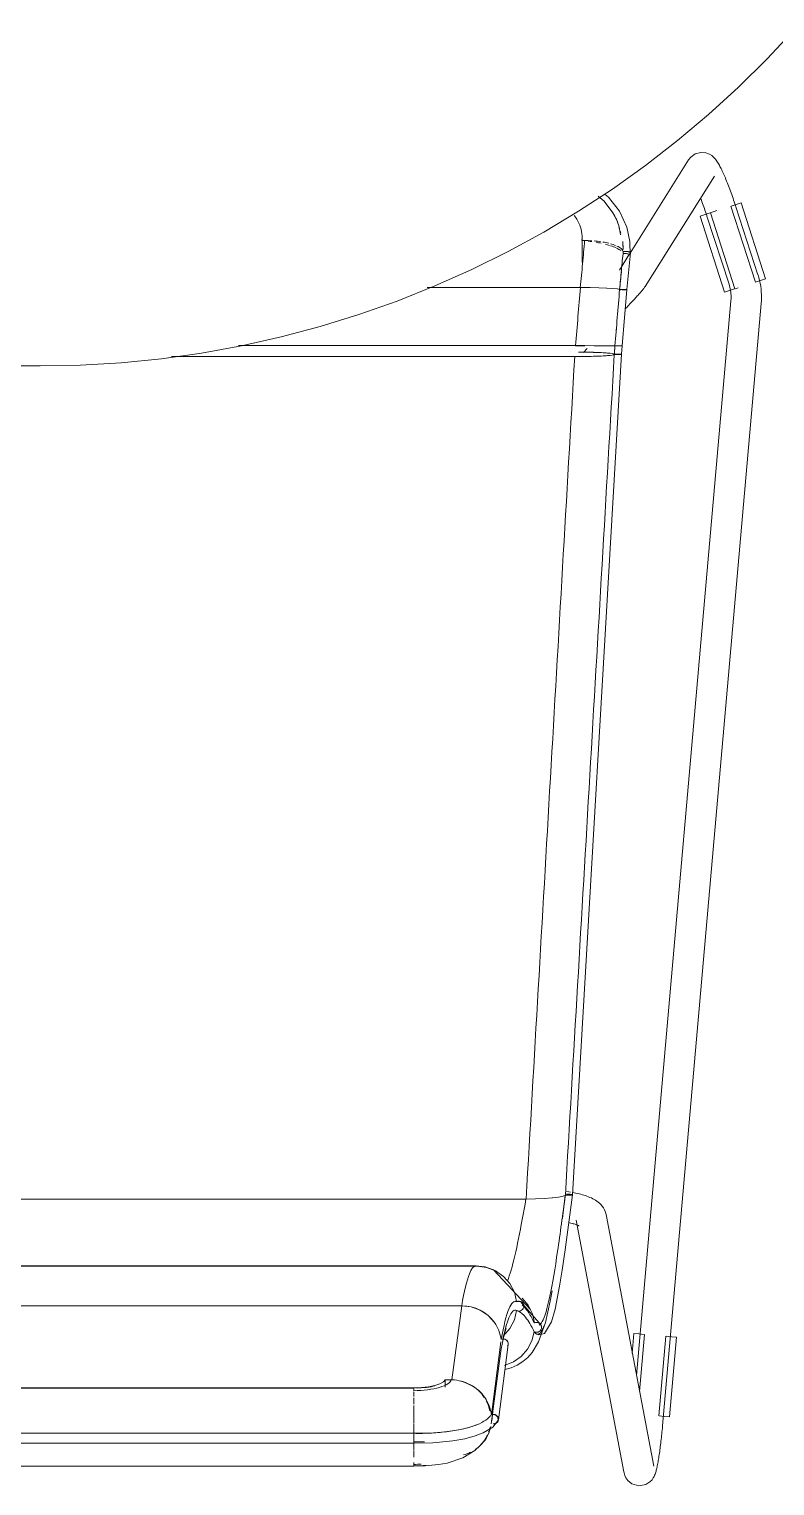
# Model space of a CAD drawing. Header units: millimetres. Extents: x 155927 to 326028, y -36033 to 97293.
# Drawn here: x 159944 to 160239, y 19305 to 19880 of the extents above; entities that cross this region are included whole.
import ezdxf

# ---------------------------------------------------------------- set-up
doc = ezdxf.new("R2010")
doc.units = ezdxf.units.MM
doc.header["$MEASUREMENT"] = 0
doc.layers.add('I-FURN', color=8, linetype='CONTINUOUS', lineweight=9)

msp = doc.modelspace()

# ---------------------------------------------------------------- linework, layer by layer
at = {"layer": 'I-FURN'}
for p, q in [((160235.76, 19868.13), (160246.67, 19879.83)), ((160224.38, 19856.88), (160235.76, 19868.13)), ((160212.57, 19846.09), (160224.38, 19856.88)), ((160200.33, 19835.79), (160212.57, 19846.09)), ((160187.69, 19825.98), (160200.33, 19835.79)), ((160205.6, 19829.31), (160207.34, 19830.53)), ((160207.34, 19830.53), (160209.56, 19831.12)), ((160209.56, 19831.12), (160211.54, 19830.95)), ((160211.54, 19830.95), (160212.92, 19830.43)), ((160174.67, 19816.68), (160187.69, 19825.98)), ((160204.71, 19828.19), (160181.68, 19791.42)), ((160205.6, 19829.31), (160204.71, 19828.19)), ((160212.92, 19830.43), (160213.83, 19829.86)), ((160213.83, 19829.86), (160214.46, 19829.34)), ((160214.46, 19829.34), (160214.92, 19828.88)), ((160214.92, 19828.88), (160215.29, 19828.45)), ((160215.29, 19828.45), (160215.6, 19828.05)), ((160215.6, 19828.05), (160215.88, 19827.66)), ((160215.88, 19827.66), (160216.14, 19827.27)), ((160216.14, 19827.27), (160216.38, 19826.88)), ((160216.38, 19826.88), (160216.62, 19826.48)), ((160216.62, 19826.48), (160216.85, 19826.07)), ((160216.85, 19826.07), (160217.08, 19825.64)), ((160217.08, 19825.64), (160217.3, 19825.2)), ((160217.3, 19825.2), (160217.53, 19824.75)), ((160187.57, 19778.23), (160214.88, 19821.82)), ((160217.53, 19824.75), (160217.76, 19824.27)), ((160217.76, 19824.27), (160218, 19823.78)), ((160218, 19823.78), (160218.23, 19823.27)), ((160218.23, 19823.27), (160218.47, 19822.74)), ((160218.47, 19822.74), (160218.71, 19822.2)), ((160218.71, 19822.2), (160218.95, 19821.64)), ((160218.95, 19821.64), (160219.2, 19821.06)), ((160219.2, 19821.06), (160219.45, 19820.46)), ((160219.45, 19820.46), (160219.69, 19819.85)), ((160219.69, 19819.85), (160219.94, 19819.23)), ((160219.94, 19819.23), (160220.2, 19818.59)), ((160161.29, 19807.91), (160174.67, 19816.68)), ((160168.96, 19813.85), (160171.35, 19811.85)), ((160171.83, 19814.52), (160173.08, 19813.52)), ((160173.08, 19813.52), (160177.42, 19807.99)), ((160220.2, 19818.59), (160220.45, 19817.93)), ((160220.45, 19817.93), (160220.7, 19817.27)), ((160220.7, 19817.27), (160220.96, 19816.59)), ((160220.96, 19816.59), (160221.21, 19815.9)), ((160221.21, 19815.9), (160221.47, 19815.2)), ((160221.47, 19815.2), (160221.72, 19814.49)), ((160221.72, 19814.49), (160221.98, 19813.78)), ((160221.98, 19813.78), (160222.23, 19813.06)), ((160147.57, 19799.69), (160161.29, 19807.91)), ((160171.35, 19811.85), (160174.85, 19807.28)), ((160177.42, 19807.99), (160180.32, 19801.67)), ((160209.51, 19812.93), (160209.75, 19812.31)), ((160209.75, 19812.31), (160209.98, 19811.67)), ((160209.98, 19811.67), (160210.22, 19811.03)), ((160210.22, 19811.03), (160210.45, 19810.37)), ((160210.45, 19810.37), (160210.69, 19809.7)), ((160210.69, 19809.7), (160210.92, 19809.03)), ((160210.92, 19809.03), (160211.16, 19808.35)), ((160211.16, 19808.35), (160211.39, 19807.67)), ((160211.39, 19807.67), (160211.62, 19806.98)), ((160215.86, 19808.14), (160213.38, 19807.34)), ((160221.35, 19809.91), (160231.04, 19779.91)), ((160221.47, 19809.95), (160223.44, 19810.59)), ((160222.23, 19813.06), (160222.48, 19812.33)), ((160222.48, 19812.33), (160222.73, 19811.6)), ((160222.73, 19811.6), (160222.98, 19810.86)), ((160222.98, 19810.86), (160223.22, 19810.12)), ((160223.22, 19810.12), (160223.37, 19809.66)), ((160232.08, 19782.85), (160223.37, 19809.66)), ((160223.44, 19810.59), (160225.39, 19811.22)), ((160225.39, 19811.22), (160235.08, 19781.21)), ((160174.85, 19807.28), (160176.76, 19803.59)), ((160209.24, 19806), (160211.19, 19806.63)), ((160209.24, 19806), (160218.93, 19776)), ((160211.19, 19806.63), (160213.16, 19807.27)), ((160211.62, 19806.98), (160211.85, 19806.28)), ((160211.85, 19806.28), (160211.96, 19805.96)), ((160211.96, 19805.96), (160220.67, 19779.14)), ((160222.97, 19777.3), (160213.28, 19807.31)), ((160133.53, 19792.02), (160147.57, 19799.69)), ((160162.63, 19796.35), (160163.67, 19796.35)), ((160162.68, 19787.84), (160162.68, 19797.59)), ((160180.32, 19801.67), (160181.54, 19796.02)), ((160181.54, 19796.02), (160181.62, 19790.56)), ((160119.19, 19784.91), (160133.53, 19792.02)), ((160181.44, 19791.05), (160177.4, 19784.6)), ((160180.32, 19776.96), (160181.75, 19791.46)), ((160104.58, 19778.39), (160119.19, 19784.91)), ((160220.67, 19779.14), (160220.86, 19778.51)), ((160233.13, 19780.58), (160231.16, 19779.95)), ((160232.1, 19782.8), (160232.08, 19782.85)), ((160232.42, 19781.71), (160232.1, 19782.8)), ((160232.71, 19780.6), (160232.42, 19781.71)), ((160232.95, 19779.49), (160232.71, 19780.6)), ((160233.15, 19778.36), (160232.95, 19779.49)), ((160235.08, 19781.21), (160233.13, 19780.58)), ((160089.73, 19772.46), (160104.58, 19778.39)), ((160161.97, 19777.8), (160101.49, 19777.8)), ((160101.49, 19777.8), (160161.97, 19777.8)), ((160165.74, 19777.77), (160161.97, 19777.8)), ((160162.09, 19777.8), (160165.74, 19777.77)), ((160165.83, 19777.77), (160169.27, 19777.7)), ((160169.27, 19777.7), (160165.83, 19777.77)), ((160172.37, 19777.58), (160169.27, 19777.7)), ((160169.34, 19777.69), (160172.41, 19777.58)), ((160174.85, 19777.43), (160172.37, 19777.58)), ((160172.41, 19777.58), (160174.85, 19777.43)), ((160176.58, 19777.25), (160174.85, 19777.43)), ((160174.87, 19777.43), (160176.58, 19777.25)), ((160177.47, 19777.06), (160176.58, 19777.25)), ((160176.59, 19777.25), (160177.47, 19777.06)), ((160177.94, 19777.07), (160177.47, 19777.06)), ((160177.47, 19777.06), (160177.94, 19777.07)), ((160177.96, 19776.86), (160177.48, 19776.87)), ((160177.49, 19776.87), (160177.96, 19776.86)), ((160178.44, 19777.07), (160177.94, 19777.07)), ((160177.94, 19777.07), (160178.44, 19777.07)), ((160178.93, 19777.06), (160178.44, 19777.07)), ((160178.44, 19777.07), (160178.93, 19777.06)), ((160178.94, 19776.87), (160178.45, 19776.86)), ((160178.46, 19776.86), (160178.95, 19776.87)), ((160178.5, 19754.76), (160180.32, 19776.96)), ((160179.39, 19777.05), (160178.93, 19777.06)), ((160178.93, 19777.06), (160179.38, 19777.05)), ((160179.4, 19776.88), (160178.94, 19776.87)), ((160178.95, 19776.87), (160179.4, 19776.88)), ((160179.38, 19777.05), (160179.77, 19777.04)), ((160179.77, 19777.04), (160179.39, 19777.05)), ((160179.4, 19776.88), (160179.78, 19776.89)), ((160179.78, 19776.89), (160179.4, 19776.88)), ((160180.07, 19777.02), (160179.77, 19777.04)), ((160179.77, 19777.04), (160180.06, 19777.02)), ((160179.78, 19776.89), (160180.07, 19776.92)), ((160180.07, 19776.92), (160179.78, 19776.89)), ((160180.26, 19776.99), (160180.07, 19777.02)), ((160180.07, 19776.92), (160180.26, 19776.94)), ((160180.26, 19776.94), (160180.07, 19776.92)), ((160180.25, 19776.99), (160180.32, 19776.97)), ((160180.32, 19776.97), (160180.26, 19776.99)), ((160180.26, 19776.94), (160180.32, 19776.96)), ((160180.32, 19776.96), (160180.26, 19776.94)), ((160183.46, 19773.35), (160183.11, 19772.96)), ((160183.81, 19773.73), (160183.46, 19773.35)), ((160184.13, 19774.09), (160183.81, 19773.73)), ((160184.45, 19774.44), (160184.13, 19774.09)), ((160184.75, 19774.78), (160184.45, 19774.44)), ((160185.04, 19775.1), (160184.75, 19774.78)), ((160185.31, 19775.41), (160185.04, 19775.1)), ((160185.57, 19775.71), (160185.31, 19775.41)), ((160185.81, 19775.99), (160185.57, 19775.71)), ((160186.04, 19776.25), (160185.81, 19775.99)), ((160186.26, 19776.51), (160186.04, 19776.25)), ((160186.46, 19776.75), (160186.26, 19776.51)), ((160186.65, 19776.98), (160186.46, 19776.75)), ((160186.83, 19777.2), (160186.65, 19776.98)), ((160187, 19777.42), (160186.83, 19777.2)), ((160187.17, 19777.65), (160187, 19777.42)), ((160187.36, 19777.91), (160187.17, 19777.65)), ((160187.57, 19778.23), (160187.36, 19777.91)), ((160220.88, 19776.63), (160218.93, 19776)), ((160220.86, 19778.51), (160221.03, 19777.87)), ((160222.85, 19777.26), (160220.88, 19776.63)), ((160221.03, 19777.87), (160221.17, 19777.22)), ((160221.17, 19777.22), (160221.28, 19776.57)), ((160221.28, 19776.57), (160221.37, 19775.91)), ((160221.37, 19775.91), (160221.43, 19775.25)), ((160221.46, 19773.27), (160221.42, 19772.61)), ((160221.43, 19775.25), (160221.47, 19774.59)), ((160221.48, 19773.93), (160221.46, 19773.27)), ((160221.47, 19774.59), (160221.48, 19773.93)), ((160224.23, 19777.71), (160223.07, 19777.33)), ((160233.3, 19777.23), (160233.15, 19778.36)), ((160233.4, 19776.09), (160233.3, 19777.23)), ((160233.46, 19774.95), (160233.4, 19776.09)), ((160233.44, 19772.67), (160233.48, 19773.81)), ((160233.48, 19773.81), (160233.46, 19774.95)), ((160074.64, 19767.12), (160089.73, 19772.46)), ((160180.29, 19769.92), (160179.85, 19769.45)), ((160180.73, 19770.39), (160180.29, 19769.92)), ((160181.15, 19770.84), (160180.73, 19770.39)), ((160181.56, 19771.29), (160181.15, 19770.84)), ((160181.97, 19771.72), (160181.56, 19771.29)), ((160182.36, 19772.15), (160181.97, 19771.72)), ((160182.74, 19772.56), (160182.36, 19772.15)), ((160183.11, 19772.96), (160182.74, 19772.56)), ((160221.41, 19772.58), (160184.12, 19348.08)), ((160194.42, 19328.21), (160233.37, 19771.53)), ((160221.42, 19772.61), (160221.41, 19772.58)), ((160233.37, 19771.53), (160233.44, 19772.67)), ((160043.9, 19758.28), (160059.36, 19762.39)), ((160059.36, 19762.39), (160074.64, 19767.12)), ((160028.28, 19754.79), (160043.9, 19758.28)), ((159996.7, 19749.69), (160012.54, 19751.92)), ((160000.67, 19750.51), (160159.77, 19750.51)), ((160159.77, 19750.51), (160000.67, 19750.51)), ((160012.54, 19751.92), (160028.28, 19754.79)), ((160027.04, 19754.83), (160160.03, 19754.83)), ((160160.03, 19754.83), (160027.04, 19754.83)), ((160158.93, 19419.5), (160178.22, 19751.41)), ((160159.77, 19750.51), (160163.55, 19750.54)), ((160160.03, 19754.83), (160163.82, 19754.83)), ((160163.82, 19754.83), (160160.03, 19754.83)), ((160163.82, 19754.7), (160160.04, 19754.7)), ((160160.04, 19754.7), (160163.82, 19754.7)), ((160163.56, 19752.27), (160161.31, 19752.29)), ((160163.26, 19752.15), (160164.73, 19753.68)), ((160163.55, 19750.54), (160167.12, 19750.62)), ((160167.11, 19752.19), (160163.56, 19752.27)), ((160163.82, 19754.83), (160167.38, 19754.82)), ((160167.39, 19754.82), (160163.82, 19754.83)), ((160170.23, 19752.07), (160167.11, 19752.19)), ((160167.12, 19750.62), (160170.25, 19750.74)), ((160170.5, 19754.72), (160167.38, 19754.71)), ((160167.38, 19754.71), (160170.51, 19754.72)), ((160167.39, 19754.82), (160170.52, 19754.81)), ((160170.52, 19754.81), (160167.39, 19754.82)), ((160172.73, 19751.91), (160170.23, 19752.07)), ((160170.25, 19750.74), (160172.75, 19750.9)), ((160173, 19754.73), (160170.5, 19754.72)), ((160170.51, 19754.72), (160173.01, 19754.73)), ((160170.52, 19754.81), (160173.02, 19754.8)), ((160173.02, 19754.8), (160170.52, 19754.81)), ((160174.48, 19751.71), (160172.73, 19751.91)), ((160172.75, 19750.9), (160174.5, 19751.1)), ((160174.75, 19754.74), (160173, 19754.73)), ((160173.01, 19754.73), (160174.76, 19754.74)), ((160174.77, 19754.79), (160173.02, 19754.8)), ((160173.03, 19754.8), (160174.77, 19754.79)), ((160175.38, 19751.5), (160174.48, 19751.71)), ((160174.5, 19751.1), (160175.39, 19751.31)), ((160174.77, 19754.79), (160175.66, 19754.77)), ((160175.66, 19754.77), (160174.77, 19754.79)), ((160175.85, 19751.51), (160175.38, 19751.5)), ((160175.39, 19751.31), (160175.86, 19751.3)), ((160176.12, 19754.76), (160175.65, 19754.76)), ((160175.65, 19754.76), (160176.12, 19754.76)), ((160175.66, 19754.77), (160176.13, 19754.77)), ((160176.13, 19754.77), (160175.66, 19754.77)), ((160176.34, 19751.52), (160175.85, 19751.51)), ((160175.86, 19751.3), (160176.35, 19751.29)), ((160176.62, 19754.76), (160176.12, 19754.76)), ((160176.12, 19754.76), (160176.62, 19754.76)), ((160176.13, 19754.77), (160176.62, 19754.77)), ((160176.63, 19754.77), (160176.13, 19754.77)), ((160176.83, 19751.51), (160176.34, 19751.52)), ((160176.35, 19751.29), (160176.84, 19751.3)), ((160176.62, 19754.77), (160177.11, 19754.77)), ((160177.11, 19754.76), (160176.62, 19754.76)), ((160176.62, 19754.76), (160177.11, 19754.76)), ((160177.12, 19754.77), (160176.63, 19754.77)), ((160177.29, 19751.5), (160176.83, 19751.51)), ((160176.84, 19751.3), (160177.29, 19751.31)), ((160177.11, 19754.77), (160177.56, 19754.77)), ((160177.56, 19754.76), (160177.11, 19754.76)), ((160177.11, 19754.76), (160177.56, 19754.76)), ((160177.57, 19754.77), (160177.12, 19754.77)), ((160177.67, 19751.48), (160177.29, 19751.5)), ((160177.29, 19751.31), (160177.68, 19751.33)), ((160177.56, 19754.77), (160177.95, 19754.77)), ((160177.94, 19754.76), (160177.56, 19754.76)), ((160177.56, 19754.76), (160177.95, 19754.76)), ((160177.95, 19754.77), (160177.57, 19754.77)), ((160177.96, 19751.46), (160177.67, 19751.48)), ((160177.68, 19751.33), (160177.97, 19751.35)), ((160177.95, 19754.77), (160178.24, 19754.77)), ((160178.24, 19754.77), (160177.95, 19754.77)), ((160178.15, 19751.43), (160177.96, 19751.46)), ((160177.97, 19751.35), (160178.16, 19751.38)), ((160178.22, 19751.41), (160178.15, 19751.43)), ((160178.16, 19751.38), (160178.22, 19751.41)), ((160178.49, 19754.76), (160178.23, 19751.41)), ((160178.49, 19754.76), (160178.42, 19754.76)), ((160178.43, 19754.77), (160178.49, 19754.76)), ((160178.5, 19754.76), (160178.43, 19754.77)), ((160178.43, 19754.76), (160178.5, 19754.76)), ((159940.18, 19746.91), (159948.82, 19746.82)), ((159948.82, 19746.82), (159964.81, 19747.14)), ((159964.81, 19747.14), (159980.78, 19748.09)), ((159980.78, 19748.09), (159996.7, 19749.69)), ((159757.12, 19417.78), (160140.52, 19417.78)), ((160140.52, 19417.78), (159757.12, 19417.78)), ((160140.52, 19417.78), (160144.28, 19417.84)), ((160144.29, 19417.84), (160140.59, 19417.78)), ((160144.28, 19417.84), (160147.82, 19417.99)), ((160147.82, 19417.99), (160144.35, 19417.84)), ((160147.82, 19417.99), (160150.92, 19418.23)), ((160150.92, 19418.23), (160147.87, 19417.99)), ((160150.92, 19418.23), (160153.42, 19418.54)), ((160153.42, 19418.54), (160150.96, 19418.23)), ((160153.42, 19418.54), (160155.16, 19418.91)), ((160155.16, 19418.91), (160153.43, 19418.54)), ((160156.07, 19419.31), (160155.16, 19418.91)), ((160155.16, 19418.91), (160156.07, 19419.31)), ((160156.07, 19419.31), (160156.54, 19419.29)), ((160156.54, 19419.29), (160156.07, 19419.31)), ((160156.54, 19419.29), (160157.03, 19419.29)), ((160157.04, 19419.28), (160156.54, 19419.29)), ((160157.07, 19419.71), (160156.57, 19419.71)), ((160156.58, 19419.71), (160157.08, 19419.71)), ((160157.41, 19420.63), (160156.68, 19420.73)), ((160157.03, 19419.29), (160157.53, 19419.29)), ((160157.53, 19419.29), (160157.04, 19419.28)), ((160157.56, 19419.7), (160157.07, 19419.71)), ((160157.08, 19419.71), (160157.57, 19419.7)), ((160158.93, 19419.49), (160157.38, 19407.64)), ((160158.12, 19420.52), (160157.41, 19420.63)), ((160157.53, 19419.29), (160157.98, 19419.32)), ((160157.98, 19419.32), (160157.53, 19419.29)), ((160158.01, 19419.68), (160157.56, 19419.7)), ((160157.57, 19419.7), (160158.02, 19419.68)), ((160157.98, 19419.32), (160158.37, 19419.35)), ((160158.37, 19419.35), (160157.98, 19419.32)), ((160158.39, 19419.64), (160158.01, 19419.68)), ((160158.02, 19419.68), (160158.4, 19419.64)), ((160158.37, 19419.35), (160158.67, 19419.39)), ((160158.67, 19419.39), (160158.37, 19419.35)), ((160158.68, 19419.6), (160158.39, 19419.64)), ((160158.4, 19419.64), (160158.69, 19419.6)), ((160158.67, 19419.39), (160158.86, 19419.44)), ((160158.86, 19419.44), (160158.67, 19419.39)), ((160158.87, 19419.55), (160158.68, 19419.6)), ((160158.69, 19419.6), (160158.87, 19419.55)), ((160159.52, 19420.28), (160158.83, 19420.4)), ((160158.93, 19419.5), (160158.86, 19419.44)), ((160158.86, 19419.44), (160158.93, 19419.49)), ((160158.93, 19419.5), (160158.87, 19419.55)), ((160158.87, 19419.55), (160158.93, 19419.5)), ((160160.2, 19420.14), (160159.52, 19420.28)), ((160160.87, 19420), (160160.2, 19420.14)), ((160161.53, 19419.85), (160160.87, 19420)), ((160162.17, 19419.69), (160161.53, 19419.85)), ((160162.8, 19419.51), (160162.17, 19419.69)), ((160163.42, 19419.33), (160162.8, 19419.51)), ((160164.02, 19419.14), (160163.42, 19419.33)), ((160164.61, 19418.93), (160164.02, 19419.14)), ((160165.19, 19418.71), (160164.61, 19418.93)), ((160165.76, 19418.48), (160165.19, 19418.71)), ((160166.33, 19418.22), (160165.76, 19418.48)), ((160166.88, 19417.95), (160166.33, 19418.22)), ((160167.41, 19417.66), (160166.88, 19417.95)), ((160167.95, 19417.34), (160167.41, 19417.66)), ((160168.49, 19416.98), (160167.95, 19417.34)), ((160169.02, 19416.58), (160168.49, 19416.98)), ((160169.55, 19416.12), (160169.02, 19416.58)), ((160170.07, 19415.61), (160169.55, 19416.12)), ((160170.58, 19415.01), (160170.07, 19415.61)), ((160171.07, 19414.32), (160170.58, 19415.01)), ((160171.5, 19413.53), (160171.07, 19414.32)), ((160171.87, 19412.64), (160171.5, 19413.53)), ((160172.12, 19411.65), (160171.87, 19412.64)), ((160190.94, 19312.36), (160172.12, 19411.65)), ((160157.38, 19407.64), (160156.02, 19397.71)), ((160157.78, 19408.39), (160157.29, 19408.49)), ((160158.25, 19408.29), (160157.78, 19408.39)), ((160158.7, 19408.19), (160158.25, 19408.29)), ((160159.12, 19408.08), (160158.7, 19408.19)), ((160159.52, 19407.97), (160159.12, 19408.08)), ((160159.88, 19407.86), (160159.52, 19407.97)), ((160160.22, 19407.76), (160159.88, 19407.86)), ((160160.52, 19407.65), (160160.22, 19407.76)), ((160160.33, 19409.42), (160179.15, 19310.12)), ((160160.79, 19407.55), (160160.52, 19407.65)), ((160161.02, 19407.45), (160160.79, 19407.55)), ((160161.22, 19407.37), (160161.02, 19407.45)), ((160161.37, 19407.29), (160161.22, 19407.37)), ((160161.46, 19407.24), (160161.37, 19407.29)), ((160161.53, 19407.2), (160161.46, 19407.24)), ((160161.55, 19407.19), (160161.53, 19407.2)), ((160156.02, 19397.71), (160154.84, 19389.69)), ((159776.42, 19391.28), (160121.21, 19391.28)), ((160121.21, 19391.28), (159776.42, 19391.28)), ((160120.67, 19391.43), (159815.87, 19391.43)), ((160124.42, 19390.99), (160120.67, 19391.43)), ((160125, 19390.8), (160121.21, 19391.28)), ((160121.21, 19391.27), (160125, 19390.8)), ((160128.88, 19389.26), (160124.42, 19390.99)), ((160125, 19390.8), (160128.57, 19389.43)), ((160128.57, 19389.44), (160125, 19390.8)), ((160127.78, 19389.86), (160125.86, 19390.56)), ((160142.38, 19374.16), (160127.78, 19389.86)), ((160131.71, 19387.27), (160128.57, 19389.44)), ((160128.57, 19389.43), (160131.7, 19387.26)), ((160154.84, 19389.69), (160153.8, 19383.38)), ((160131.7, 19387.26), (160134.21, 19384.39)), ((160134.21, 19384.4), (160131.71, 19387.27)), ((160135.97, 19381), (160134.21, 19384.4)), ((160134.21, 19384.39), (160135.96, 19381)), ((160153.8, 19383.38), (160152, 19374.36)), ((160138.67, 19377.25), (160135.79, 19377.3)), ((160136.86, 19377.29), (160135.97, 19381)), ((160136.86, 19377.28), (160137.33, 19377.45)), ((160137.33, 19377.45), (160136.86, 19377.29)), ((160137.83, 19377.49), (160137.33, 19377.45)), ((160137.33, 19377.45), (160137.82, 19377.48)), ((160137.82, 19377.48), (160138.32, 19377.4)), ((160138.32, 19377.4), (160137.83, 19377.49)), ((160138.32, 19377.4), (160138.77, 19377.2)), ((160138.77, 19377.2), (160138.32, 19377.4)), ((160146.5, 19367.97), (160138.37, 19377.39)), ((160138.77, 19377.2), (160139.15, 19376.89)), ((160139.15, 19376.89), (160138.77, 19377.2)), ((160139.04, 19378.67), (160141.44, 19375.83)), ((160141.45, 19375.83), (160139.04, 19378.67)), ((160139.15, 19376.89), (160139.44, 19376.48)), ((160139.45, 19376.48), (160139.15, 19376.89)), ((160139.44, 19376.48), (160139.63, 19376.02)), ((160139.64, 19376.02), (160139.45, 19376.48)), ((160148.2, 19368.99), (160150.09, 19377.52)), ((160150.09, 19377.52), (160150.83, 19381.58)), ((159782.46, 19375.68), (160115.17, 19375.68)), ((160115.17, 19375.68), (159782.46, 19375.68)), ((160115.17, 19375.68), (160111.31, 19346.4)), ((160118.94, 19375.2), (160115.17, 19375.68)), ((160122.49, 19373.88), (160118.94, 19375.2)), ((160125.6, 19371.81), (160122.49, 19373.88)), ((160128.09, 19369.07), (160125.6, 19371.81)), ((160135.97, 19370.06), (160136.86, 19373.78)), ((160137.33, 19373.62), (160136.86, 19373.78)), ((160136.86, 19373.78), (160137.33, 19373.62)), ((160137.54, 19373.5), (160137.11, 19373.68)), ((160137.82, 19373.58), (160137.33, 19373.62)), ((160137.33, 19373.62), (160137.83, 19373.58)), ((160138.32, 19373.66), (160137.82, 19373.58)), ((160137.83, 19373.58), (160138.32, 19373.66)), ((160138.77, 19373.86), (160138.32, 19373.66)), ((160138.32, 19373.66), (160138.77, 19373.86)), ((160139.15, 19374.18), (160138.77, 19373.86)), ((160138.77, 19373.86), (160139.15, 19374.18)), ((160139.44, 19374.58), (160139.15, 19374.18)), ((160139.15, 19374.18), (160139.45, 19374.58)), ((160139.63, 19375.04), (160139.44, 19374.58)), ((160139.45, 19374.58), (160139.64, 19375.04)), ((160139.63, 19376.02), (160139.7, 19375.53)), ((160139.7, 19375.53), (160139.63, 19375.04)), ((160139.7, 19375.53), (160139.64, 19376.02)), ((160139.64, 19375.04), (160139.7, 19375.53)), ((160141.44, 19375.83), (160143.08, 19372.51)), ((160143.09, 19372.51), (160141.45, 19375.83)), ((160143.08, 19372.51), (160143.87, 19368.89)), ((160143.87, 19368.9), (160143.09, 19372.51)), ((160152, 19374.36), (160150.6, 19369.36)), ((160131.71, 19363.8), (160134.21, 19366.67)), ((160132.71, 19366.7), (160131.95, 19364.26)), ((160134.21, 19366.67), (160135.97, 19370.06)), ((160142.91, 19361.78), (160143.82, 19365.41)), ((160144.29, 19365.25), (160143.82, 19365.41)), ((160143.82, 19365.41), (160144.29, 19365.24)), ((160143.87, 19368.89), (160144.34, 19369.05)), ((160144.34, 19369.05), (160143.87, 19368.9)), ((160144.79, 19365.2), (160144.29, 19365.25)), ((160144.29, 19365.24), (160144.79, 19365.2)), ((160144.84, 19369.08), (160144.34, 19369.05)), ((160144.34, 19369.05), (160144.84, 19369.07)), ((160145.28, 19365.28), (160144.79, 19365.2)), ((160144.79, 19365.2), (160145.28, 19365.28)), ((160145.34, 19368.99), (160144.84, 19369.08)), ((160144.84, 19369.07), (160145.33, 19368.98)), ((160145.73, 19365.47), (160145.28, 19365.28)), ((160145.28, 19365.28), (160145.74, 19365.47)), ((160145.33, 19368.98), (160145.78, 19368.78)), ((160145.79, 19368.78), (160145.34, 19368.99)), ((160145.53, 19361.37), (160148.2, 19368.99)), ((160147.83, 19364.72), (160145.64, 19364.19)), ((160146.12, 19365.78), (160145.73, 19365.47)), ((160145.74, 19365.47), (160146.13, 19365.78)), ((160145.78, 19368.78), (160146.16, 19368.46)), ((160146.16, 19368.46), (160145.79, 19368.78)), ((160146.42, 19366.18), (160146.12, 19365.78)), ((160146.13, 19365.78), (160146.43, 19366.17)), ((160146.16, 19368.46), (160146.45, 19368.06)), ((160146.45, 19368.06), (160146.16, 19368.46)), ((160146.34, 19368.24), (160146.47, 19368.03)), ((160146.62, 19366.63), (160146.42, 19366.18)), ((160146.43, 19366.17), (160146.62, 19366.63)), ((160146.45, 19368.06), (160146.63, 19367.6)), ((160146.64, 19367.6), (160146.45, 19368.06)), ((160146.69, 19367.11), (160146.62, 19366.63)), ((160146.62, 19366.63), (160146.7, 19367.11)), ((160146.63, 19367.6), (160146.69, 19367.11)), ((160146.7, 19367.11), (160146.64, 19367.6)), ((160150.6, 19369.36), (160147.83, 19364.72)), ((160183.08, 19364.71), (160182.39, 19356.82)), ((160183.08, 19364.71), (160185.12, 19364.53)), ((160130.6, 19361.36), (160126.88, 19332.6)), ((160133.55, 19360.4), (160129.69, 19330.62)), ((160131.95, 19364.26), (160130.58, 19357.97)), ((160131.69, 19362.49), (160131.19, 19362.46)), ((160132.18, 19362.42), (160131.69, 19362.49)), ((160132.63, 19362.22), (160132.18, 19362.42)), ((160133.01, 19361.92), (160132.63, 19362.22)), ((160133.31, 19361.54), (160133.01, 19361.92)), ((160133.31, 19359.72), (160133.5, 19360.16)), ((160133.5, 19361.1), (160133.4, 19361.36)), ((160133.56, 19360.63), (160133.5, 19361.1)), ((160133.5, 19360.16), (160133.56, 19360.63)), ((160141.17, 19358.46), (160142.91, 19361.78)), ((160143.02, 19357.25), (160145.53, 19361.37)), ((160145.64, 19364.19), (160144.73, 19364.49)), ((160185.12, 19364.53), (160187.19, 19364.35)), ((160185.33, 19341.74), (160187.31, 19364.34)), ((160195.76, 19363.6), (160193, 19332.19)), ((160195.88, 19363.59), (160197.95, 19363.41)), ((160199.99, 19363.23), (160197.23, 19331.81)), ((160197.95, 19363.41), (160199.99, 19363.23)), ((160130.7, 19358.75), (160126.85, 19329.06)), ((160132.1, 19352.06), (160135.61, 19353.46)), ((160135.61, 19353.46), (160138.69, 19355.63)), ((160137.11, 19352.23), (160139.31, 19353.61)), ((160138.69, 19355.63), (160141.17, 19358.46)), ((160139.31, 19353.61), (160141.28, 19355.29)), ((160141.28, 19355.29), (160143.02, 19357.25)), ((160132.24, 19350.55), (160134.74, 19351.2)), ((160134.74, 19351.2), (160137.11, 19352.23)), ((160096.24, 19343.21), (159801.39, 19343.21)), ((159801.39, 19343.15), (160096.24, 19343.15)), ((160099.28, 19343.32), (160096.24, 19343.21)), ((160096.24, 19341.62), (160096.24, 19339.89)), ((160102.13, 19343.64), (160099.28, 19343.32)), ((160104.62, 19344.15), (160102.13, 19343.64)), ((160106.61, 19344.82), (160104.62, 19344.15)), ((160107.96, 19345.61), (160106.61, 19344.82)), ((160108.6, 19346.47), (160107.96, 19345.61)), ((160108.6, 19343.46), (160108.6, 19346.47)), ((160111.31, 19346.4), (160108.6, 19346.47)), ((160096.24, 19339.3), (160096.24, 19336.84)), ((160096.24, 19336.31), (160096.24, 19329.29)), ((160096.24, 19333.21), (160096.24, 19333.47)), ((160127.63, 19335.03), (160127.01, 19330.25)), ((160129.34, 19330.12), (160127.45, 19327.74)), ((160195.19, 19331.99), (160193.12, 19332.18)), ((160197.23, 19331.81), (160195.19, 19331.99)), ((160096.24, 19325.31), (159801.39, 19325.31)), ((160096.24, 19325.28), (160096.24, 19329.09)), ((160096.24, 19329.09), (160096.24, 19325.28)), ((160096.24, 19325.31), (160102.65, 19325.4)), ((160096.24, 19325.3), (160096.24, 19321.35)), ((160096.24, 19325.2), (160096.24, 19325.3)), ((160096.24, 19324.98), (160096.24, 19325.2)), ((160096.24, 19324.64), (160096.24, 19324.98)), ((160096.24, 19324.23), (160096.24, 19324.64)), ((160102.65, 19325.4), (160108.64, 19325.88)), ((160108.64, 19325.88), (160114.08, 19326.71)), ((160114.08, 19326.71), (160117.57, 19327.51)), ((160117.57, 19327.51), (160120.4, 19328.39)), ((160120.4, 19328.39), (160120.91, 19328.58)), ((160123.62, 19325.43), (160120.45, 19324.24)), ((160127.45, 19327.74), (160123.62, 19325.43)), ((160125.31, 19324.63), (160123.98, 19322.36)), ((160193.97, 19323.58), (160194.04, 19324.32)), ((160194.04, 19324.32), (160194.12, 19325.06)), ((160194.12, 19325.06), (160194.19, 19325.8)), ((160194.19, 19325.8), (160194.27, 19326.55)), ((160194.27, 19326.55), (160194.34, 19327.3)), ((160194.34, 19327.3), (160194.4, 19328.05)), ((160194.4, 19328.05), (160194.42, 19328.21)), ((159801.39, 19321.35), (160096.24, 19321.35)), ((160096.24, 19323.75), (160096.24, 19324.23)), ((160096.24, 19323.25), (160096.24, 19323.75)), ((160096.24, 19322.76), (160096.24, 19323.25)), ((160096.24, 19322.31), (160096.24, 19322.76)), ((160096.24, 19321.92), (160096.24, 19322.31)), ((160096.24, 19321.61), (160096.24, 19321.92)), ((160096.24, 19321.42), (160096.24, 19321.61)), ((160096.24, 19318.57), (160096.24, 19321.59)), ((160096.24, 19321.59), (160096.24, 19318.58)), ((160103.8, 19321.5), (160096.24, 19321.35)), ((160096.24, 19321.35), (160096.24, 19321.42)), ((160111.69, 19322.29), (160103.8, 19321.5)), ((160116.41, 19323.16), (160111.69, 19322.29)), ((160120.45, 19324.24), (160116.41, 19323.16)), ((160122.31, 19320.29), (160120.33, 19318.45)), ((160123.98, 19322.36), (160122.31, 19320.29)), ((160193.29, 19318.06), (160193.38, 19318.7)), ((160193.38, 19318.7), (160193.46, 19319.37)), ((160193.46, 19319.37), (160193.55, 19320.04)), ((160193.55, 19320.04), (160193.64, 19320.73)), ((160193.64, 19320.73), (160193.72, 19321.43)), ((160193.72, 19321.43), (160193.8, 19322.14)), ((160193.8, 19322.14), (160193.89, 19322.86)), ((160193.89, 19322.86), (160193.97, 19323.58)), ((160096.24, 19318.41), (160096.24, 19315.83)), ((160096.24, 19313.8), (160096.24, 19312.33)), ((160105.97, 19312.91), (160100.76, 19312.39)), ((160109.47, 19313.56), (160105.97, 19312.91)), ((160115.62, 19315.58), (160109.47, 19313.56)), ((160120.33, 19318.45), (160115.62, 19315.58)), ((160192.36, 19312.47), (160192.46, 19312.95)), ((160192.46, 19312.95), (160192.55, 19313.45)), ((160192.55, 19313.45), (160192.65, 19313.96)), ((160192.65, 19313.96), (160192.74, 19314.49)), ((160192.74, 19314.49), (160192.83, 19315.04)), ((160192.83, 19315.04), (160192.92, 19315.61)), ((160192.92, 19315.61), (160193.02, 19316.2)), ((160193.02, 19316.2), (160193.11, 19316.8)), ((160193.11, 19316.8), (160193.2, 19317.42)), ((160193.2, 19317.42), (160193.29, 19318.06)), ((159801.39, 19312.31), (160096.24, 19312.31)), ((160096.24, 19312.31), (160096.24, 19312.48)), ((160100.76, 19312.39), (160096.24, 19312.31)), ((160179.24, 19309.71), (160179.15, 19310.12)), ((160179.37, 19309.19), (160179.24, 19309.71)), ((160179.59, 19308.57), (160179.37, 19309.19)), ((160179.96, 19307.77), (160179.59, 19308.57)), ((160180.71, 19306.69), (160179.96, 19307.77)), ((160190.31, 19306.97), (160190.78, 19307.67)), ((160190.78, 19307.67), (160191.09, 19308.23)), ((160191.09, 19308.23), (160191.3, 19308.7)), ((160191.3, 19308.7), (160191.47, 19309.13)), ((160191.47, 19309.13), (160191.61, 19309.54)), ((160191.61, 19309.54), (160191.74, 19309.93)), ((160191.74, 19309.93), (160191.85, 19310.33)), ((160191.85, 19310.33), (160191.96, 19310.73)), ((160191.96, 19310.73), (160192.07, 19311.14)), ((160192.07, 19311.14), (160192.17, 19311.57)), ((160192.17, 19311.57), (160192.26, 19312.01)), ((160192.26, 19312.01), (160192.36, 19312.47)), ((160182.29, 19305.37), (160180.71, 19306.69)), ((160182.29, 19305.37), (160185.04, 19304.53)), ((160185.04, 19304.53), (160187.8, 19305.02)), ((160187.8, 19305.02), (160189.45, 19306.06)), ((160189.45, 19306.06), (160190.31, 19306.97))]:
    msp.add_line(p, q, dxfattribs=at)
for centre, major_axis, ratio, start_param, end_param in [((160115.04, 19360.61), (15.78, 0), 0.955139, 0.595876, 1.562553), ((160115.04, 19360.61), (15.78, 0), 0.955139, 0.354206, 0.595753), ((160115.04, 19360.61), (15.78, 0), 0.955139, 0.112537, 0.354036), ((160131.6, 19360.63), (1.96, 0), 0.955139, 0.509887, 1.781738), ((160131.6, 19360.63), (1.96, 0), 0.955139, 5.775592, 6.686022), ((160096.24, 19328.06), (0, 15.75), 0.000004, 5.8107, 5.99294), ((160096.24, 19316.59), (12.4, 0), 0.287441, 4.712389, 4.950404)]:
    msp.add_ellipse(centre, major_axis=major_axis, ratio=ratio, start_param=start_param, end_param=end_param, dxfattribs=at)
for points, knots in [([(160159.52, 19806.24), (160160.28, 19805.33), (160162.21, 19802.34), (160162.84, 19798.73), (160162.63, 19796.35)], [0.5, 0.5, 0.5, 0.5, 0.6666667, 1, 1, 1, 1]), ([(160174.84, 19807.26), (160175.35, 19806.43), (160176.94, 19803.71), (160177.53, 19800.73), (160177.82, 19798.62)], [-0.4024189, -0.4024189, -0.4024189, -0.4024189, -0.3333333, -0.1789981, -0.1789981, -0.1789981, -0.1789981]), ([(160178.91, 19792.01), (160179.05, 19792.03), (160179.34, 19792.06), (160179.76, 19792.08), (160180.13, 19792.07), (160180.43, 19792.05), (160180.7, 19792.01), (160180.95, 19791.96), (160181.17, 19791.9), (160181.36, 19791.84), (160181.56, 19791.74), (160181.66, 19791.65), (160181.7, 19791.61)], [0, 0, 0, 0, 0.0555556, 0.1111111, 0.1666667, 0.1944444, 0.2222222, 0.2777778, 0.3055556, 0.3333333, 0.3888889, 0.4444444, 0.4444444, 0.4444444, 0.4444444]), ([(160175.39, 19751.31), (160175.11, 19751.16), (160173.72, 19750.95), (160170.36, 19750.73), (160167.2, 19750.61), (160163.59, 19750.53), (160161.04, 19750.51), (160159.77, 19750.51)], [-1, -1, -1, -1, -0.666667, -0.5, -0.333333, -0.166667, 0, 0, 0, 0]), ([(160161.31, 19752.29), (160163.33, 19752.28), (160166.56, 19752.23), (160170.35, 19752.08), (160173.7, 19751.86), (160175.09, 19751.65), (160175.38, 19751.5)], [-0.9335619, -0.9335619, -0.9335619, -0.9335619, -0.6666667, -0.5, -0.3333333, 0, 0, 0, 0]), ([(160178.23, 19751.41), (160178.22, 19751.39), (160178.09, 19751.36), (160177.69, 19751.33), (160177.31, 19751.31), (160176.85, 19751.3), (160176.36, 19751.29), (160175.85, 19751.3), (160175.54, 19751.3), (160175.39, 19751.31)], [-0.498493, -0.498493, -0.498493, -0.498493, -0.375, -0.3125, -0.25, -0.1875, -0.125, -0.0625, 0, 0, 0, 0]), ([(160140.52, 19417.78), (160139.54, 19412.39), (160137.6, 19401.61), (160135.16, 19390.9), (160133.7, 19386.65), (160133.22, 19385.51)], [0, 0, 0, 0, 0.25, 0.5, 0.625, 0.625, 0.625, 0.625]), ([(160145.7, 19368.01), (160146.11, 19368.21), (160147.53, 19369.81), (160149.97, 19378.11), (160153.02, 19396.54), (160155.05, 19411.76), (160156.07, 19419.31)], [0.1500588, 0.1500588, 0.1500588, 0.1500588, 0.25, 0.5, 0.75, 1, 1, 1, 1]), ([(160120.67, 19391.43), (160119.84, 19391.43), (160118.01, 19389.05), (160116.18, 19381.4), (160115.17, 19375.68)], [0.0892846, 0.0892846, 0.0892846, 0.0892846, 0.5, 1, 1, 1, 1]), ([(160131.41, 19362.39), (160132.2, 19366.11), (160134.02, 19372.59), (160135.84, 19374.33), (160136.86, 19373.78)], [0.1122148, 0.1122148, 0.1122148, 0.1122148, 0.5, 1, 1, 1, 1]), ([(160137.54, 19373.5), (160138.47, 19373.03), (160140.57, 19371.24), (160142.66, 19367.81), (160143.82, 19365.41)], [0.0974621, 0.0974621, 0.0974621, 0.0974621, 0.5, 1, 1, 1, 1]), ([(160138.99, 19376.03), (160139.45, 19375.63), (160141.07, 19373.96), (160142.7, 19371.3), (160143.87, 19368.89)], [0.303693, 0.303693, 0.303693, 0.303693, 0.5, 1, 1, 1, 1]), ([(160143.82, 19365.41), (160144.84, 19363.85), (160146.12, 19364.09), (160147.41, 19367.11), (160147.67, 19367.83)], [0, 0, 0, 0, 0.25, 0.3133981, 0.3133981, 0.3133981, 0.3133981]), ([(160114.84, 19345.85), (160116.08, 19345.52), (160119.6, 19344.1), (160122.91, 19341.63), (160124.04, 19339.48)], [-0.8333333, -0.8333333, -0.8333333, -0.8333333, -0.6666667, -0.3333333, -0.3333333, -0.3333333, -0.3333333]), ([(160127.73, 19329.02), (160127.87, 19329.01), (160128.1, 19329.03), (160128.39, 19329.1), (160128.65, 19329.2), (160128.97, 19329.38), (160129.29, 19329.67), (160129.52, 19330.03), (160129.66, 19330.38), (160129.71, 19330.69), (160129.71, 19330.96), (160129.68, 19331.22), (160129.6, 19331.47), (160129.49, 19331.73), (160129.3, 19332.04), (160128.98, 19332.36), (160128.58, 19332.6), (160128.22, 19332.72), (160127.85, 19332.79), (160127.41, 19332.78), (160127.05, 19332.68), (160126.88, 19332.6)], [0.1111111, 0.1111111, 0.1111111, 0.1111111, 0.1666667, 0.1944444, 0.2222222, 0.2777778, 0.3333333, 0.3888889, 0.4444444, 0.4791667, 0.5138889, 0.5486111, 0.5833333, 0.6180556, 0.6527778, 0.7222222, 0.7916667, 0.8263889, 0.8611111, 0.9305556, 1, 1, 1, 1]), ([(160128.13, 19332.69), (160128.24, 19332.65), (160128.48, 19332.55), (160128.89, 19332.28), (160129.34, 19331.73), (160129.6, 19330.86), (160129.37, 19330.08), (160128.97, 19329.57), (160128.59, 19329.27), (160128.13, 19329.08), (160127.8, 19329.04), (160127.64, 19329.03)], [-0.8125, -0.8125, -0.8125, -0.8125, -0.765625, -0.71875, -0.625, -0.5, -0.375, -0.3125, -0.25, -0.1875, -0.125, -0.125, -0.125, -0.125]), ([(160120.6, 19318.93), (160120.99, 19319.2), (160122.37, 19320.24), (160124.37, 19322.41), (160125.98, 19325.26), (160126.45, 19327.2), (160126.61, 19327.97)], [0.434972, 0.434972, 0.434972, 0.434972, 0.5, 0.6666667, 0.8333333, 0.9407177, 0.9407177, 0.9407177, 0.9407177])]:
    msp.add_open_spline(points, degree=3, knots=knots, dxfattribs=at)
for points in [[(160161.97, 19777.8), (160162.28, 19780.93), (160162.87, 19787.18), (160163.41, 19793.32), (160163.67, 19796.35)], [(160162.68, 19797.86), (160162.69, 19797.36), (160162.67, 19796.85), (160162.63, 19796.35)], [(160163.67, 19796.35), (160164.63, 19796.34), (160165.56, 19796.31), (160166.47, 19796.25)], [(160166.51, 19795.93), (160166.04, 19796), (160165.56, 19796.05), (160165.08, 19796.1)], [(160167.39, 19796.18), (160168.29, 19796.1), (160169.18, 19796), (160170.03, 19795.88)], [(160177.94, 19799.26), (160177.74, 19799.99), (160177.51, 19800.7), (160177.24, 19801.41)], [(160170.2, 19795.28), (160169.55, 19795.42), (160168.89, 19795.56), (160168.21, 19795.68)], [(160170.88, 19795.75), (160171.72, 19795.6), (160172.53, 19795.44), (160173.26, 19795.25)], [(160173.46, 19794.43), (160172.96, 19794.59), (160172.44, 19794.73), (160171.89, 19794.87)], [(160176.08, 19793.44), (160175.45, 19793.74), (160174.7, 19794.01), (160173.88, 19794.28)], [(160173.93, 19795.07), (160174.66, 19794.86), (160175.3, 19794.62), (160175.89, 19794.38)], [(160177.9, 19792.37), (160177.49, 19792.69), (160176.97, 19793.02), (160176.33, 19793.32)], [(160176.36, 19794.18), (160177.06, 19793.86), (160178.2, 19793.16), (160178.76, 19792.41), (160178.91, 19792.01)], [(160177.47, 19777.06), (160177.71, 19779.58), (160178.19, 19784.62), (160178.67, 19789.57), (160178.91, 19792.01)], [(160178.73, 19796.01), (160178.82, 19795.19), (160178.83, 19794.37), (160178.82, 19793.54)], [(160178.87, 19792.84), (160178.86, 19793.49), (160178.82, 19794.14), (160178.76, 19794.79)], [(160181.56, 19790.71), (160181.52, 19790.75), (160181.4, 19790.85), (160181.1, 19790.98), (160180.72, 19791.1), (160180.26, 19791.19), (160179.77, 19791.26), (160179.27, 19791.29), (160178.96, 19791.29), (160178.81, 19791.28)], [(160177.49, 19776.87), (160177.72, 19779.25), (160177.96, 19781.61), (160178.19, 19783.96)], [(160162.09, 19777.8), (160161.75, 19773.97), (160161.41, 19770.15), (160161.06, 19766.32)], [(160177.47, 19777.06), (160177.17, 19773.35), (160176.56, 19765.93), (160175.96, 19758.49), (160175.66, 19754.77)], [(160177.48, 19776.87), (160177.18, 19773.23), (160176.88, 19769.58), (160176.58, 19765.92)], [(160161.06, 19766.32), (160160.72, 19762.49), (160160.38, 19758.66), (160160.03, 19754.83)], [(160176.28, 19762.31), (160176.24, 19761.9), (160176.21, 19761.49), (160176.18, 19761.08)], [(160159.77, 19750.51), (160156.57, 19694.99), (160153.38, 19639.46), (160150.18, 19584.02)], [(160175.39, 19751.31), (160172.17, 19695.9), (160165.73, 19585.14), (160159.29, 19474.54), (160156.07, 19419.31)], [(160175.38, 19751.5), (160175.42, 19752.05), (160175.51, 19753.13), (160175.6, 19754.22), (160175.65, 19754.76)], [(160175.38, 19751.5), (160175.97, 19751.52), (160177.48, 19751.52), (160178.22, 19751.44), (160178.23, 19751.41)], [(160175.39, 19751.31), (160175.43, 19751.88), (160175.52, 19753.04), (160175.61, 19754.19), (160175.66, 19754.77)], [(160150.18, 19584.02), (160146.99, 19528.56), (160143.79, 19473.14), (160140.59, 19417.78)], [(160154.89, 19410.14), (160155.28, 19413.17), (160155.66, 19416.24), (160156.05, 19419.3)], [(160121.21, 19391.27), (160121.03, 19391.38), (160120.85, 19391.43), (160120.67, 19391.43)], [(160130.72, 19362.3), (160131.74, 19367.8), (160133.79, 19375.87), (160135.84, 19377.83), (160136.86, 19377.28)], [(160111.06, 19346.39), (160110.81, 19345.28), (160107.43, 19343.11), (160100.03, 19342.14), (160096.24, 19342.09)], [(160097.08, 19343.16), (160099.86, 19343.22), (160103, 19343.49), (160104.62, 19344.1)], [(160126.88, 19332.6), (160126.73, 19333.84), (160126.15, 19336.22), (160124.38, 19339.56), (160121.85, 19342.4), (160118.71, 19344.59), (160115.11, 19346), (160112.61, 19346.36), (160111.31, 19346.4)], [(160124.89, 19338.11), (160125.59, 19336.85), (160125.99, 19335.49), (160126.33, 19334.11)], [(160126.67, 19332.61), (160126.32, 19331.88), (160125.01, 19330.48), (160121.31, 19328.58), (160116.24, 19327.05), (160110.1, 19325.94), (160103.24, 19325.31), (160098.59, 19325.24), (160096.24, 19325.28)], [(160127.14, 19332.76), (160127.22, 19332.77), (160127.39, 19332.79), (160127.55, 19332.79), (160127.64, 19332.78)], [(160126.39, 19327.65), (160126.23, 19326.99), (160126.04, 19326.34), (160125.8, 19325.71)], [(160100.51, 19321.9), (160099.09, 19321.86), (160097.67, 19321.86), (160096.24, 19321.88)], [(160115.85, 19316.76), (160116.8, 19317.01), (160117.74, 19317.36), (160118.63, 19317.79)], [(160101.21, 19312.62), (160099.63, 19312.47), (160097.96, 19312.39), (160096.24, 19312.4)]]:
    msp.add_open_spline(points, degree=3, dxfattribs=at)

doc.saveas('drawing.dxf')
